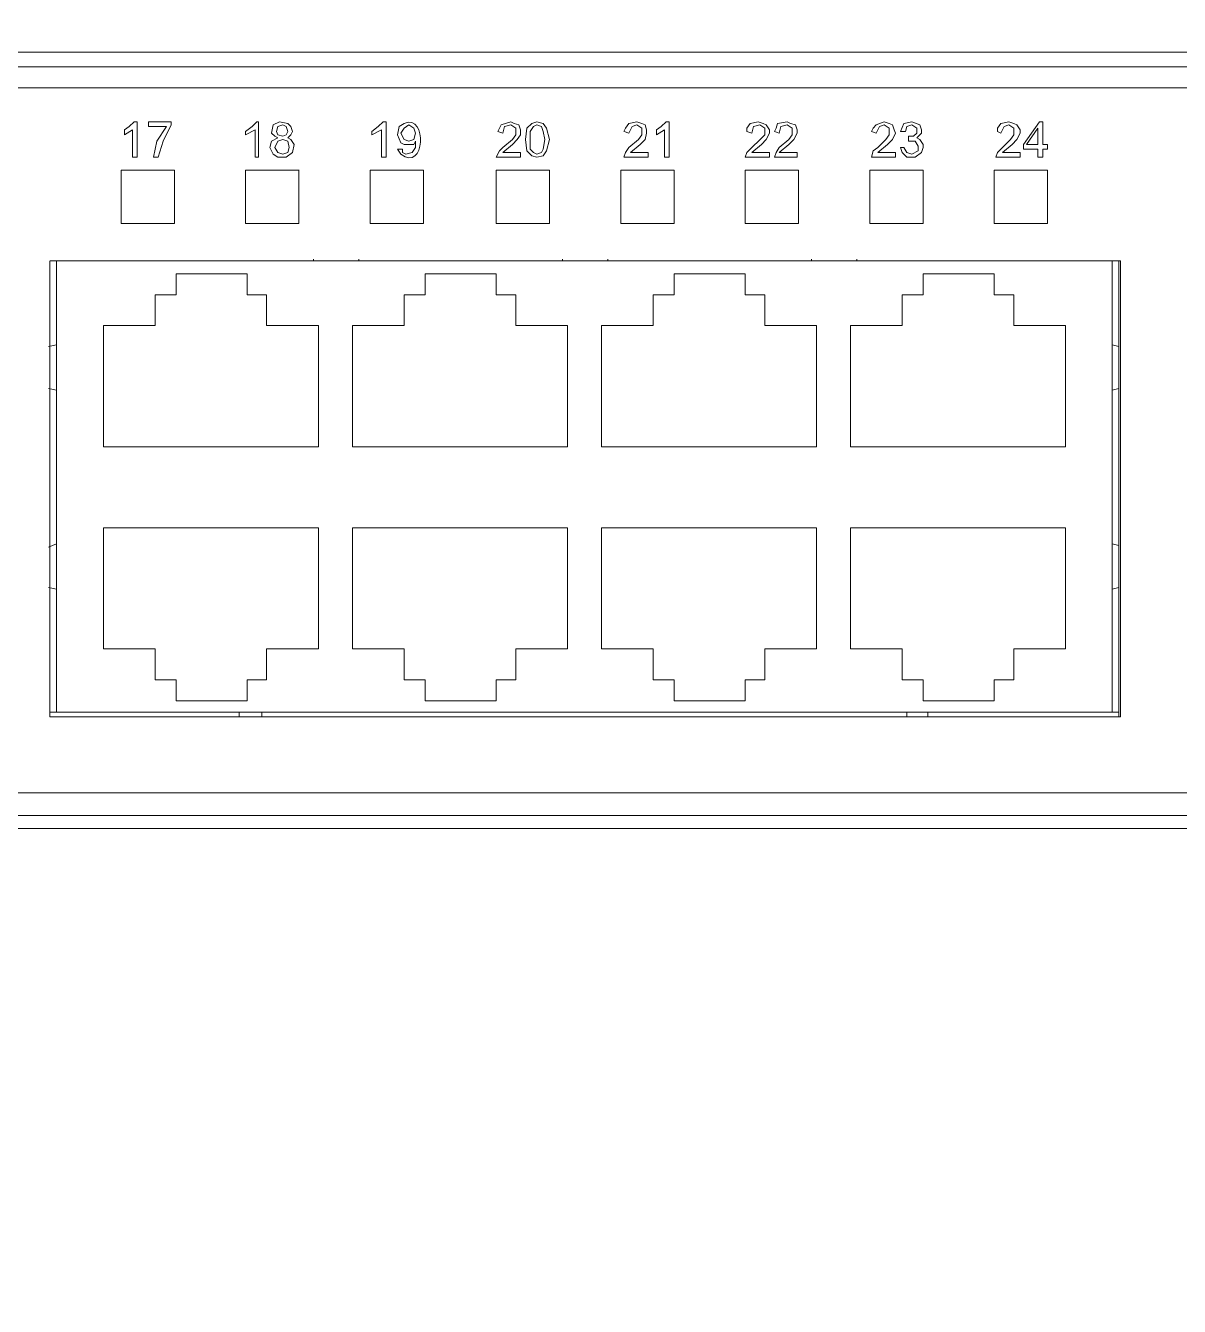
# Model space of a CAD drawing. Header units: millimetres. Extents: x 89860 to 502050, y -351975 to 882300.
# Drawn here: x 370715.6 to 370929.4, y -307037 to -306799.7 of the extents above; entities that cross this region are included whole.
import ezdxf

# ---------------------------------------------------------------- set-up
doc = ezdxf.new("R2010")
doc.units = ezdxf.units.MM
doc.header["$LTSCALE"] = 150
doc.set_wipeout_variables(frame=1)
doc.layers.add('-----20 General Symbol', color=3, linetype='Continuous')
doc.layers.add('-----29 Cable Schedule', color=1, linetype='Continuous')

# ---------------------------------------------------------------- blocks, each defined once
blk = doc.blocks.new('A$C93139d4c')
blk.add_wipeout([(-31826.89, -76095.62), (-31826.89, -82292.62), (-10394.47, -82292.62), (-10394.47, -76095.62)]).dxf.layer = '-----20 General Symbol'
at = {"layer": '-----20 General Symbol', "lineweight": 5}
for points in [[(-17356.26, -79009.34), (-14436.24, -79009.34)], [(-17457.53, -79014.74), (-14436.24, -79014.74)], [(-17343.08, -79022.53), (-14456.61, -79022.53)], [(-15432.15, -79038.11), (-15430.35, -79036.91), (-15428.56, -79035.11)], [(-15432.15, -79038.11), (-15432.15, -79039.9)], [(-15429.15, -79038.11), (-15432.15, -79039.9)], [(-15429.15, -79038.11), (-15429.15, -79048.29)], [(-15427.35, -79035.11), (-15428.55, -79035.11)], [(-15427.36, -79048.29), (-15427.36, -79035.11)], [(-15423.17, -79035.11), (-15423.17, -79036.91)], [(-15414.77, -79035.11), (-15423.16, -79035.11)], [(-15423.16, -79036.91), (-15416.56, -79036.91)], [(-15421.37, -79048.29), (-15420.17, -79042.3), (-15416.57, -79036.91)], [(-15414.78, -79036.31), (-15417.77, -79042.3), (-15419.57, -79048.29)], [(-15414.78, -79036.31), (-15414.78, -79035.11)], [(-15387.21, -79038.7), (-15384.82, -79036.91), (-15383.01, -79035.11)], [(-15383.62, -79038.11), (-15387.21, -79039.9)], [(-15387.21, -79038.7), (-15387.21, -79039.9)], [(-15383.62, -79038.11), (-15383.62, -79048.29)], [(-15382.41, -79035.11), (-15383.01, -79035.11)], [(-15382.42, -79048.29), (-15382.42, -79035.11)], [(-15375.23, -79041.1), (-15376.43, -79040.5), (-15377.62, -79039.3), (-15377.02, -79036.31), (-15374.62, -79035.11), (-15371.63, -79035.71)], [(-15371.63, -79038.7), (-15372.23, -79036.91), (-15373.42, -79036.31), (-15375.23, -79036.91), (-15375.82, -79038.7), (-15375.23, -79039.9), (-15373.42, -79040.5), (-15372.23, -79039.9), (-15371.63, -79038.7)], [(-15371.63, -79035.71), (-15370.43, -79036.91), (-15369.84, -79038.7), (-15370.43, -79039.9), (-15371.63, -79041.1)], [(-15340.47, -79038.7), (-15338.07, -79036.91), (-15336.28, -79035.11)], [(-15336.88, -79038.11), (-15340.47, -79039.9)], [(-15340.47, -79038.7), (-15340.47, -79039.9)], [(-15336.88, -79038.11), (-15336.88, -79048.29)], [(-15335.08, -79035.11), (-15336.28, -79035.11)], [(-15335.08, -79048.29), (-15335.08, -79035.11)], [(-15324.29, -79042.3), (-15324.89, -79043.5), (-15328.48, -79043.5), (-15329.68, -79042.9), (-15330.88, -79039.9), (-15330.29, -79036.91)], [(-15329.68, -79039.3), (-15328.48, -79041.7), (-15326.69, -79042.3), (-15324.89, -79041.7), (-15324.29, -79039.3), (-15324.89, -79037.51), (-15326.69, -79036.31), (-15328.48, -79037.51), (-15329.68, -79039.3)], [(-15294.33, -79048.29), (-15293.13, -79045.9), (-15291.94, -79044.7), (-15288.34, -79041.7), (-15287.14, -79039.9), (-15287.14, -79037.51), (-15288.93, -79036.31), (-15291.33, -79036.91)], [(-15293.73, -79038.7), (-15292.53, -79036.31), (-15288.93, -79035.11), (-15287.74, -79035.71), (-15285.94, -79036.31), (-15285.35, -79038.11), (-15285.35, -79039.9)], [(-15293.73, -79038.7), (-15291.93, -79039.3)], [(-15291.33, -79036.91), (-15291.93, -79039.3)], [(-15274.56, -79041.7), (-15275.76, -79045.89), (-15276.96, -79047.69), (-15279.35, -79048.29), (-15281.15, -79047.69), (-15282.95, -79045.89), (-15283.54, -79041.7), (-15282.95, -79037.51), (-15281.15, -79035.71), (-15279.35, -79035.11), (-15276.96, -79035.71), (-15275.76, -79037.51), (-15274.56, -79041.7)], [(-15276.35, -79041.7), (-15276.96, -79038.7), (-15277.55, -79036.91), (-15279.35, -79036.31), (-15280.55, -79036.91), (-15281.75, -79038.7), (-15281.75, -79045.3), (-15280.55, -79046.49), (-15279.35, -79047.09), (-15277.55, -79046.49), (-15276.96, -79045.3), (-15276.35, -79041.7)], [(-15247, -79038.7), (-15246.39, -79037.51), (-15245.19, -79035.71), (-15242.2, -79035.11), (-15240.4, -79035.71), (-15239.2, -79036.31), (-15238.6, -79038.11), (-15238.6, -79039.3)], [(-15247, -79048.29), (-15246.39, -79046.49), (-15245.19, -79044.7), (-15241.6, -79041.7), (-15240.4, -79039.9), (-15240.4, -79037.51), (-15242.2, -79036.31), (-15243.99, -79036.91)], [(-15246.99, -79038.7), (-15245.19, -79039.3)], [(-15243.99, -79036.91), (-15245.19, -79039.3)], [(-15238.6, -79039.3), (-15239.2, -79041.7), (-15241, -79043.5), (-15244.6, -79046.49)], [(-15235.01, -79038.11), (-15233.21, -79036.91), (-15231.41, -79035.11)], [(-15235.01, -79038.11), (-15235.01, -79039.9)], [(-15232.02, -79038.11), (-15235.01, -79039.9)], [(-15232.02, -79038.11), (-15232.02, -79048.29)], [(-15230.21, -79035.11), (-15231.41, -79035.11)], [(-15230.21, -79048.29), (-15230.21, -79035.11)], [(-15202.05, -79048.29), (-15201.45, -79046.49), (-15194.86, -79039.9), (-15194.86, -79037.51), (-15196.66, -79036.31), (-15199.05, -79036.91)], [(-15201.45, -79038.7), (-15201.45, -79037.51), (-15200.25, -79035.71), (-15197.26, -79035.11), (-15195.46, -79035.71), (-15194.26, -79036.31), (-15193.06, -79038.11), (-15193.06, -79039.3)], [(-15201.45, -79038.7), (-15199.65, -79039.3)], [(-15199.05, -79036.91), (-15199.66, -79039.3)], [(-15193.06, -79039.3), (-15194.26, -79041.7), (-15196.06, -79043.5), (-15199.66, -79046.49)], [(-15191.27, -79038.7), (-15190.66, -79037.51), (-15190.07, -79035.71), (-15186.47, -79035.11), (-15185.27, -79035.71), (-15183.48, -79036.31), (-15182.88, -79038.11), (-15182.88, -79039.3)], [(-15191.27, -79048.29), (-15190.66, -79046.49), (-15189.46, -79044.7), (-15185.87, -79041.7), (-15184.67, -79039.9), (-15184.67, -79037.51), (-15186.47, -79036.31), (-15188.87, -79036.91)], [(-15191.26, -79038.7), (-15189.46, -79039.3)], [(-15188.87, -79036.91), (-15189.46, -79039.3)], [(-15182.87, -79039.3), (-15184.07, -79041.7), (-15185.87, -79043.5), (-15189.46, -79046.49)], [(-15155.31, -79038.7), (-15154.71, -79037.51), (-15153.51, -79036.31), (-15150.52, -79035.11), (-15148.72, -79035.71), (-15147.53, -79036.31), (-15146.92, -79038.11), (-15146.33, -79039.3)], [(-15155.31, -79048.29), (-15154.71, -79045.9), (-15152.92, -79044.7), (-15149.92, -79041.7), (-15148.72, -79039.9), (-15148.72, -79037.51), (-15150.52, -79036.31), (-15152.31, -79036.91)], [(-15155.31, -79038.7), (-15153.51, -79039.3)], [(-15152.31, -79036.91), (-15153.51, -79039.3)], [(-15146.33, -79039.3), (-15147.52, -79041.7), (-15149.32, -79043.5), (-15152.91, -79046.49)], [(-15144.52, -79038.7), (-15143.32, -79035.71), (-15140.33, -79035.11), (-15137.33, -79036.31), (-15136.74, -79038.11), (-15136.74, -79039.3)], [(-15144.52, -79038.7), (-15142.73, -79038.7)], [(-15140.33, -79036.31), (-15142.12, -79036.91), (-15142.73, -79038.7)], [(-15141.53, -79040.5), (-15139.73, -79040.5), (-15138.53, -79039.3), (-15138.53, -79037.51), (-15140.33, -79036.31)], [(-15136.73, -79039.3), (-15138.53, -79041.1)], [(-15109.17, -79048.29), (-15108.57, -79046.49), (-15103.77, -79041.7), (-15102.58, -79039.9), (-15102.58, -79037.51), (-15104.38, -79036.31), (-15106.17, -79036.91)], [(-15108.57, -79038.7), (-15108.57, -79037.51), (-15107.37, -79035.71), (-15104.38, -79035.11), (-15102.58, -79035.71), (-15101.38, -79036.31), (-15100.18, -79038.11), (-15100.18, -79039.3)], [(-15108.57, -79038.7), (-15107.37, -79039.3)], [(-15106.17, -79036.91), (-15107.37, -79039.3)], [(-15100.18, -79039.3), (-15101.38, -79041.7), (-15103.18, -79043.5), (-15106.77, -79046.49)], [(-15092.99, -79035.11), (-15098.98, -79043.5)], [(-15097.79, -79043.5), (-15093.59, -79037.51)], [(-15093.59, -79037.51), (-15093.59, -79043.5)], [(-15091.79, -79035.11), (-15092.99, -79035.11)], [(-15091.8, -79043.5), (-15091.8, -79035.11)], [(-15375.23, -79048.29), (-15377.02, -79047.09), (-15378.22, -79044.7), (-15377.62, -79042.3), (-15375.23, -79041.1)], [(-15371.04, -79044.7), (-15371.63, -79042.3), (-15373.42, -79041.7), (-15375.23, -79042.3), (-15376.43, -79044.7), (-15375.23, -79046.49), (-15373.42, -79047.09), (-15371.63, -79046.49), (-15371.04, -79044.7)], [(-15371.63, -79041.1), (-15370.43, -79041.7), (-15369.23, -79043.5), (-15369.84, -79046.49), (-15372.24, -79048.29), (-15375.23, -79048.29)], [(-15329.09, -79045.3), (-15329.09, -79046.49), (-15327.89, -79047.09), (-15325.49, -79046.49), (-15324.29, -79044.7), (-15324.29, -79042.3)], [(-15285.35, -79039.9), (-15286.54, -79041.7), (-15288.34, -79043.5), (-15291.93, -79046.49)], [(-15143.32, -79044.7), (-15142.13, -79046.49), (-15140.33, -79047.09), (-15137.94, -79045.9), (-15137.94, -79044.1)], [(-15138.53, -79041.1), (-15137.33, -79041.7), (-15136.13, -79043.5), (-15136.13, -79044.7), (-15136.74, -79046.49), (-15139.13, -79048.29), (-15142.13, -79048.29)], [(-15141.53, -79040.5), (-15141.53, -79042.3)], [(-15137.93, -79044.1), (-15139.13, -79042.3), (-15141.53, -79042.3)], [(-15098.98, -79043.5), (-15098.98, -79045.3)], [(-15093.58, -79043.5), (-15097.78, -79043.5)], [(-15089.99, -79043.5), (-15091.79, -79043.5)], [(-15089.99, -79045.3), (-15089.99, -79043.5)], [(-15429.15, -79048.29), (-15427.35, -79048.29)], [(-15421.36, -79048.29), (-15419.57, -79048.29)], [(-15383.61, -79048.29), (-15382.41, -79048.29)], [(-15336.87, -79048.29), (-15335.08, -79048.29)], [(-15329.09, -79045.3), (-15330.88, -79045.3)], [(-15294.33, -79048.29), (-15285.34, -79048.29)], [(-15285.34, -79046.5), (-15291.93, -79046.5)], [(-15285.35, -79048.29), (-15285.35, -79046.5)], [(-15246.99, -79048.29), (-15237.99, -79048.29)], [(-15237.99, -79046.5), (-15244.59, -79046.5)], [(-15238, -79048.29), (-15238, -79046.5)], [(-15232.01, -79048.29), (-15230.21, -79048.29)], [(-15202.05, -79048.29), (-15193.05, -79048.29)], [(-15193.05, -79046.5), (-15199.65, -79046.5)], [(-15193.06, -79048.29), (-15193.06, -79046.5)], [(-15191.26, -79048.29), (-15182.87, -79048.29)], [(-15182.87, -79046.5), (-15189.46, -79046.5)], [(-15182.88, -79048.29), (-15182.88, -79046.5)], [(-15155.31, -79048.29), (-15146.32, -79048.29)], [(-15146.32, -79046.5), (-15152.91, -79046.5)], [(-15146.33, -79048.29), (-15146.33, -79046.5)], [(-15143.32, -79044.7), (-15144.52, -79044.7)], [(-15142.12, -79048.29), (-15143.93, -79046.49), (-15144.52, -79044.7)], [(-15109.17, -79048.29), (-15100.17, -79048.29)], [(-15100.17, -79046.5), (-15106.77, -79046.5)], [(-15100.18, -79048.29), (-15100.18, -79046.5)], [(-15098.98, -79045.3), (-15093.58, -79045.3)], [(-15093.59, -79045.3), (-15093.59, -79048.29)], [(-15093.58, -79048.29), (-15091.79, -79048.29)], [(-15091.8, -79048.29), (-15091.8, -79045.3)], [(-15091.79, -79045.3), (-15089.99, -79045.3)], [(-15413.57, -79053.09), (-15433.35, -79053.09)], [(-15433.35, -79053.09), (-15433.35, -79072.86)], [(-15413.58, -79072.86), (-15413.58, -79053.09)], [(-15367.43, -79053.09), (-15387.21, -79053.09)], [(-15387.21, -79053.09), (-15387.21, -79072.86)], [(-15367.44, -79072.86), (-15367.44, -79053.09)], [(-15341.07, -79053.09), (-15341.07, -79072.86)], [(-15321.3, -79053.09), (-15341.06, -79053.09)], [(-15321.3, -79072.86), (-15321.3, -79053.09)], [(-15274.55, -79053.09), (-15294.33, -79053.09)], [(-15294.33, -79053.09), (-15294.33, -79072.86)], [(-15274.56, -79072.86), (-15274.56, -79053.09)], [(-15228.41, -79053.09), (-15248.19, -79053.09)], [(-15248.19, -79053.09), (-15248.19, -79072.86)], [(-15228.42, -79072.86), (-15228.42, -79053.09)], [(-15182.28, -79053.09), (-15202.05, -79053.09)], [(-15202.05, -79053.09), (-15202.05, -79072.86)], [(-15182.28, -79072.86), (-15182.28, -79053.09)], [(-15155.91, -79053.09), (-15155.91, -79072.86)], [(-15136.13, -79053.09), (-15155.9, -79053.09)], [(-15136.13, -79072.86), (-15136.13, -79053.09)], [(-15109.77, -79053.09), (-15109.77, -79072.86)], [(-15089.99, -79053.09), (-15109.76, -79053.09)], [(-15089.99, -79072.86), (-15089.99, -79053.09)], [(-15433.35, -79072.86), (-15413.57, -79072.86)], [(-15387.21, -79072.86), (-15367.44, -79072.86)], [(-15341.06, -79072.86), (-15321.3, -79072.86)], [(-15294.33, -79072.86), (-15274.55, -79072.86)], [(-15248.19, -79072.86), (-15228.41, -79072.86)], [(-15202.05, -79072.86), (-15182.28, -79072.86)], [(-15155.9, -79072.86), (-15136.13, -79072.86)], [(-15109.76, -79072.86), (-15089.99, -79072.86)], [(-15459.72, -79255.63), (-15459.72, -79086.65)], [(-15459.71, -79086.65), (-15362.03, -79086.65)], [(-15457.32, -79253.83), (-15457.32, -79086.65)], [(-15457.31, -79086.65), (-15066.02, -79086.65)], [(-15362.04, -79086.64), (-15362.04, -79086.04)], [(-15345.27, -79086.64), (-15345.27, -79086.04)], [(-15345.26, -79086.65), (-15269.76, -79086.65)], [(-15269.76, -79086.64), (-15269.76, -79086.04)], [(-15252.98, -79086.64), (-15252.98, -79086.04)], [(-15252.98, -79086.65), (-15177.48, -79086.65)], [(-15177.48, -79086.64), (-15177.48, -79086.04)], [(-15160.7, -79086.64), (-15160.7, -79086.04)], [(-15160.7, -79086.65), (-15063.03, -79086.65)], [(-15066.03, -79253.83), (-15066.03, -79086.65)], [(-15063.63, -79086.65), (-15063.63, -79255.63)], [(-15063.04, -79086.65), (-15063.04, -79255.63)], [(-15386.61, -79091.44), (-15412.97, -79091.44)], [(-15412.97, -79091.44), (-15412.97, -79099.23)], [(-15386.61, -79099.23), (-15386.61, -79091.44)], [(-15320.7, -79091.44), (-15320.7, -79099.23)], [(-15294.33, -79091.44), (-15320.69, -79091.44)], [(-15294.33, -79099.23), (-15294.33, -79091.44)], [(-15228.42, -79091.44), (-15228.42, -79099.23)], [(-15202.05, -79091.44), (-15228.41, -79091.44)], [(-15202.05, -79099.23), (-15202.05, -79091.44)], [(-15109.76, -79091.44), (-15136.13, -79091.44)], [(-15136.13, -79091.44), (-15136.13, -79099.23)], [(-15109.77, -79099.23), (-15109.77, -79091.44)], [(-15412.97, -79099.23), (-15420.77, -79099.23)], [(-15420.77, -79099.23), (-15420.77, -79110.61)], [(-15379.42, -79099.23), (-15386.61, -79099.23)], [(-15379.42, -79110.61), (-15379.42, -79099.23)], [(-15320.69, -79099.23), (-15328.48, -79099.23)], [(-15328.48, -79099.23), (-15328.48, -79110.61)], [(-15287.14, -79099.23), (-15294.33, -79099.23)], [(-15287.14, -79110.61), (-15287.14, -79099.23)], [(-15236.21, -79099.23), (-15236.21, -79110.61)], [(-15228.42, -79099.23), (-15236.2, -79099.23)], [(-15194.86, -79099.23), (-15202.05, -79099.23)], [(-15194.86, -79110.61), (-15194.86, -79099.23)], [(-15136.13, -79099.23), (-15143.93, -79099.23)], [(-15143.93, -79099.23), (-15143.93, -79110.61)], [(-15102.57, -79099.23), (-15109.77, -79099.23)], [(-15102.58, -79110.61), (-15102.58, -79099.23)], [(-15420.77, -79110.61), (-15439.94, -79110.61)], [(-15439.94, -79110.61), (-15439.94, -79155.56)], [(-15360.25, -79110.61), (-15379.42, -79110.61)], [(-15360.25, -79155.56), (-15360.25, -79110.61)], [(-15328.48, -79110.61), (-15347.66, -79110.61)], [(-15347.66, -79110.61), (-15347.66, -79155.56)], [(-15267.97, -79110.61), (-15287.14, -79110.61)], [(-15267.97, -79155.56), (-15267.97, -79110.61)], [(-15236.21, -79110.61), (-15255.38, -79110.61)], [(-15255.38, -79110.61), (-15255.38, -79155.56)], [(-15175.68, -79110.61), (-15194.86, -79110.61)], [(-15175.68, -79155.56), (-15175.68, -79110.61)], [(-15143.93, -79110.61), (-15163.1, -79110.61)], [(-15163.1, -79110.61), (-15163.1, -79155.56)], [(-15083.4, -79110.61), (-15102.57, -79110.61)], [(-15083.4, -79155.56), (-15083.4, -79110.61)], [(-15457.32, -79117.81), (-15460.31, -79118.41)], [(-15063.63, -79118.41), (-15066.03, -79117.81)], [(-15460.31, -79133.99), (-15457.32, -79134.59)], [(-15066.03, -79134.59), (-15063.63, -79133.99)], [(-15439.94, -79155.56), (-15360.25, -79155.56)], [(-15347.66, -79155.56), (-15267.97, -79155.56)], [(-15255.38, -79155.56), (-15175.68, -79155.56)], [(-15163.1, -79155.56), (-15083.4, -79155.56)], [(-15439.94, -79185.52), (-15360.25, -79185.52)], [(-15439.94, -79230.46), (-15439.94, -79185.52)], [(-15360.25, -79185.52), (-15360.25, -79230.46)], [(-15347.66, -79185.52), (-15267.97, -79185.52)], [(-15347.66, -79230.46), (-15347.66, -79185.52)], [(-15267.97, -79185.52), (-15267.97, -79230.46)], [(-15255.38, -79185.52), (-15175.68, -79185.52)], [(-15255.38, -79230.46), (-15255.38, -79185.52)], [(-15175.68, -79185.52), (-15175.68, -79230.46)], [(-15163.1, -79185.52), (-15083.4, -79185.52)], [(-15163.1, -79230.46), (-15163.1, -79185.52)], [(-15083.4, -79185.52), (-15083.4, -79230.46)], [(-15457.32, -79191.51), (-15460.31, -79192.71)], [(-15063.63, -79192.11), (-15066.03, -79191.51)], [(-15460.31, -79207.69), (-15457.32, -79208.29)], [(-15066.03, -79208.29), (-15063.63, -79207.69)], [(-15420.77, -79230.46), (-15439.94, -79230.46)], [(-15420.77, -79241.85), (-15420.77, -79230.46)], [(-15360.25, -79230.46), (-15379.42, -79230.46)], [(-15379.42, -79230.46), (-15379.42, -79241.85)], [(-15328.48, -79230.46), (-15347.66, -79230.46)], [(-15328.48, -79241.85), (-15328.48, -79230.46)], [(-15267.97, -79230.46), (-15287.14, -79230.46)], [(-15287.14, -79230.46), (-15287.14, -79241.85)], [(-15236.21, -79230.46), (-15255.38, -79230.46)], [(-15236.21, -79241.85), (-15236.21, -79230.46)], [(-15175.68, -79230.46), (-15194.86, -79230.46)], [(-15194.86, -79230.46), (-15194.86, -79241.85)], [(-15143.93, -79230.46), (-15163.1, -79230.46)], [(-15143.93, -79241.85), (-15143.93, -79230.46)], [(-15102.58, -79230.46), (-15102.58, -79241.85)], [(-15083.4, -79230.46), (-15102.57, -79230.46)], [(-15412.97, -79241.84), (-15420.77, -79241.84)], [(-15412.97, -79249.63), (-15412.97, -79241.85)], [(-15379.42, -79241.84), (-15386.61, -79241.84)], [(-15386.61, -79241.85), (-15386.61, -79249.63)], [(-15320.7, -79241.84), (-15328.48, -79241.84)], [(-15320.7, -79249.63), (-15320.7, -79241.85)], [(-15287.14, -79241.84), (-15294.33, -79241.84)], [(-15294.33, -79241.85), (-15294.33, -79249.63)], [(-15228.42, -79241.84), (-15236.21, -79241.84)], [(-15228.42, -79249.63), (-15228.42, -79241.85)], [(-15194.86, -79241.84), (-15202.05, -79241.84)], [(-15202.05, -79241.85), (-15202.05, -79249.63)], [(-15136.13, -79241.84), (-15143.93, -79241.84)], [(-15136.13, -79249.63), (-15136.13, -79241.85)], [(-15102.57, -79241.84), (-15109.77, -79241.84)], [(-15109.77, -79241.85), (-15109.77, -79249.63)], [(-15386.61, -79249.63), (-15412.97, -79249.63)], [(-15294.33, -79249.63), (-15320.7, -79249.63)], [(-15202.05, -79249.63), (-15228.42, -79249.63)], [(-15109.77, -79249.63), (-15136.13, -79249.63)], [(-15459.72, -79253.83), (-15063.63, -79253.83)], [(-15063.03, -79255.63), (-15459.72, -79255.63)], [(-15389.61, -79255.63), (-15389.61, -79253.83)], [(-15381.22, -79255.63), (-15381.22, -79253.83)], [(-15142.13, -79255.63), (-15142.13, -79253.83)], [(-15134.34, -79255.63), (-15134.34, -79253.83)], [(-17335.89, -79283.79), (-14449.42, -79283.79)], [(-17350.87, -79292.18), (-14441.63, -79292.18)], [(-17356.26, -79296.97), (-14441.63, -79296.97)]]:
    blk.add_lwpolyline(points, dxfattribs=at)
blk.add_open_spline([(-15330.29, -79036.91), (-15330.29, -79036.91), (-15328.48, -79035.71), (-15328.48, -79035.71), (-15319.59, -79032.07), (-15320.86, -79054.12), (-15329.68, -79047.09), (-15329.68, -79047.09), (-15330.88, -79045.3), (-15330.88, -79045.3)], degree=3, knots=[0, 0, 0, 0, 1, 1, 1, 2, 2, 2, 3, 3, 3, 3], dxfattribs=at)

msp = doc.modelspace()

# ---------------------------------------------------------------- block references
at = {"layer": '-----29 Cable Schedule', "xscale": 0.5, "yscale": 0.5, "zscale": 0.5}
msp.add_blockref('A$C93139d4c', (378450, -267300), dxfattribs=at)

doc.saveas('drawing.dxf')
